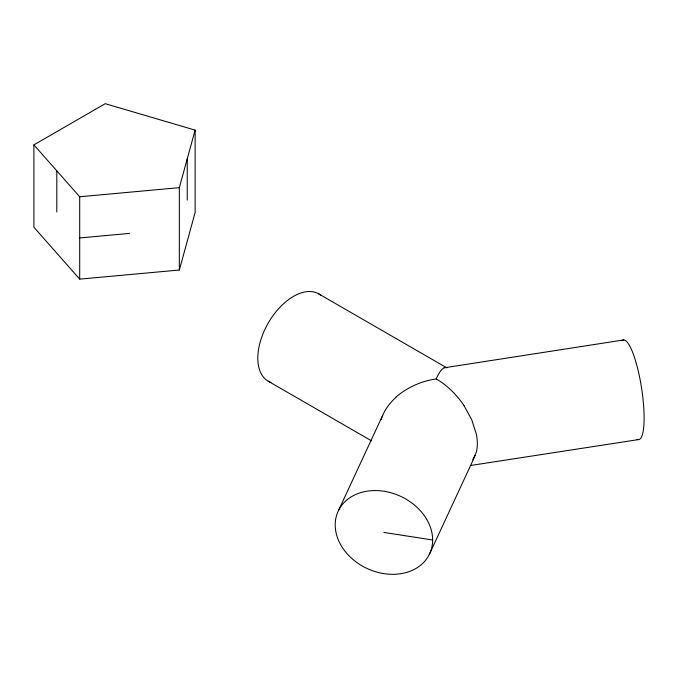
<?xml version="1.0" encoding="UTF-8"?>
<svg xmlns="http://www.w3.org/2000/svg" width="678" height="678" viewBox="0 0 678 678"><rect width="100%" height="100%" fill="white"/><g stroke="black" fill="none" stroke-linecap="round" stroke-linejoin="round"><path stroke-width="1.02" d="M179.339 270.022L179.339 187.653L195.128 130.125L105.234 103.683L33.9 144.863L33.9 227.24L79.699 279.133L179.339 270.022L195.128 212.494L195.128 130.125M381.18 419.631C383.731 410.876 389.341 403.3 396.045 397.249M472.786 459.896L476.388 451.963A44.002 25.408 60 0 0 476.388 434.361L471.778 419.835L464.032 405.715M338.627 510.28L382.739 415.233M429.233 554.621A50.443 39.782 24.9 0 0 376.807 490.601A50.443 39.782 24.9 0 0 345.746 552.129A50.443 39.782 24.9 0 0 429.233 554.621L475.244 455.463M444.065 367.823L623.904 339.915M470.286 465.54L638.184 439.649M33.9 144.863L79.699 196.764L179.339 187.653M79.699 237.953L129.523 233.393M383.926 532.45L432.649 539.985M446.895 367.891L318.702 293.871M268.259 381.239L371.552 440.836M187.238 158.889L187.238 200.069M79.699 196.764L79.699 279.133M56.799 170.814L56.799 212.002M270.997 382.511A50.443 29.12 -60 0 1 268.259 322.999A50.443 29.12 -60 0 1 321.169 295.608M621.811 340.763A50.443 10.662 81.2 0 1 641.583 388.18A50.443 10.662 81.2 0 1 637.04 439.285M395.901 397.122A63.037 49.714 -24.9 0 1 436.149 378.96A63.283 13.374 -81.2 0 1 446.387 367.451M436.157 378.934A63.283 36.536 60 0 1 464.108 405.639"/></g></svg>
